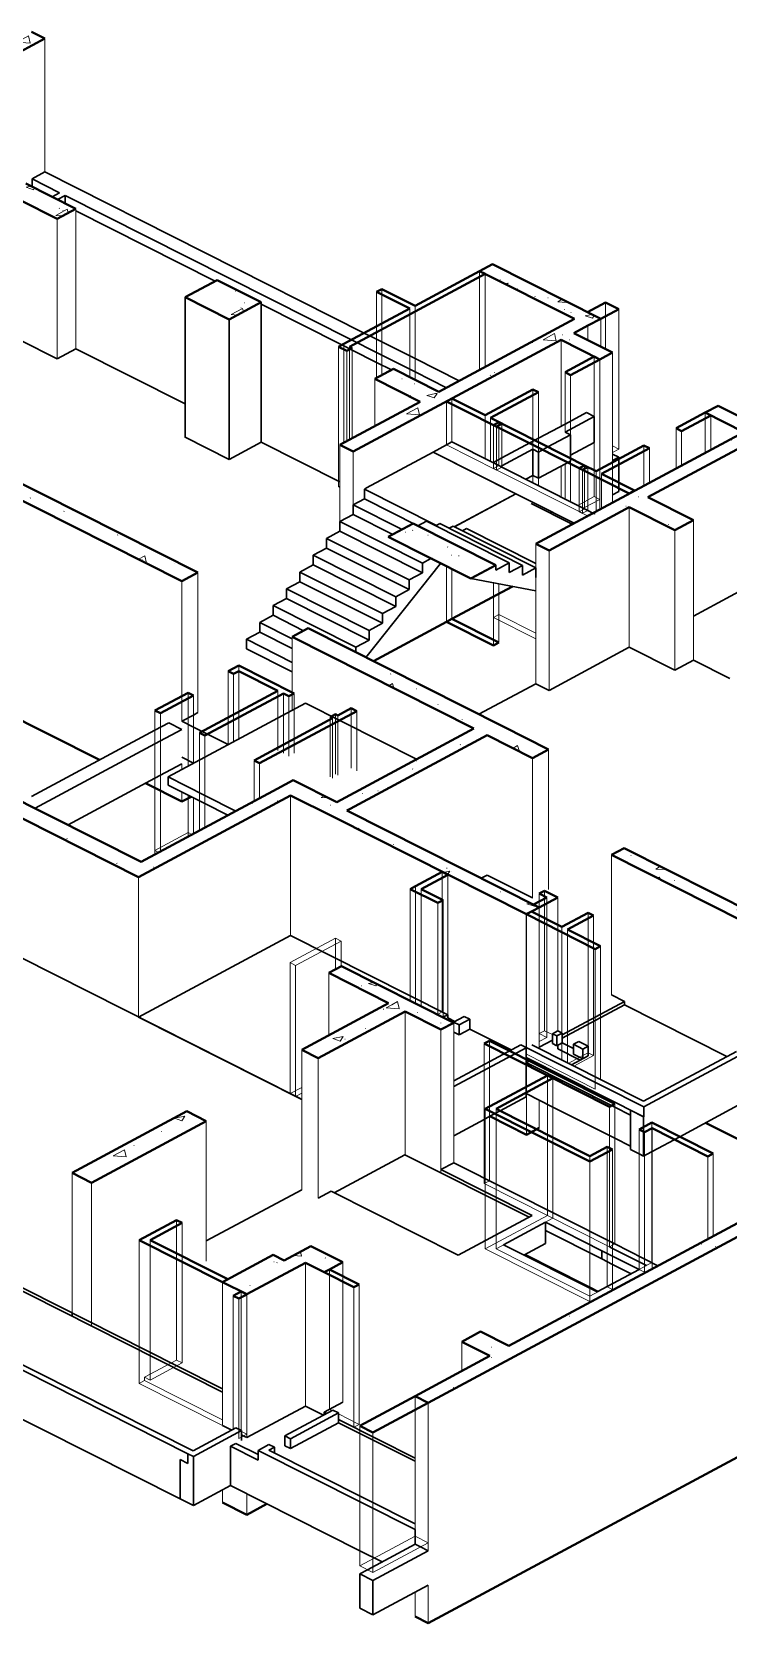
# Model space of a CAD drawing. Header units: millimetres. Extents: x 464749 to 583467, y -95146 to 240958.
# Drawn here: x 555591 to 564668, y -95146 to -74391 of the extents above; entities that cross this region are included whole.
import ezdxf

# ---------------------------------------------------------------- set-up
doc = ezdxf.new("R2010")
doc.units = ezdxf.units.MM
for name, color, linetype, lineweight in [('A-DETL', 90, 'Continuous', 13), ('A-FLOR', 192, 'Continuous', 35), ('A-FLOR-PATT', 8, 'Continuous', 30), ('A-WALL', 113, 'Continuous', 25), ('A-WALL-PATT', 111, 'Continuous', 25), ('I-WALL', 2, 'Continuous', 25), ('S-BEAM', 12, 'Continuous', 35), ('S-COLS', 52, 'Continuous', 35), ('S-FNDN', 32, 'Continuous', 25)]:
    doc.layers.add(name, color=color, linetype=linetype, lineweight=lineweight)
pattern_1 = [(31.814, (556623.4, -107004.3), (1366.381, -62.228), [108.075, -1188.825]), (357.392, (556623.4, -107004.3), (-264.315, 745.909), [113.983, -1253.814]), (109.512, (556737.2, -107009.5), (1102.065, 683.67), [65.946, -725.408]), (28.481, (556623.4, -106806), (2033.095, -164.13), [168.81, -1856.88]), (102.598, (556792.8, -106819.6), (1780.53, 965.99), [96.5, -1061.49]), (355.384, (556623.4, -106806), (1780.538, 965.965), [169.976, -1869.73]), (11.3, (556813.9, -106855.55), (1137.108, -399.254), [136.022, -1496.243]), (340.653, (556813.9, -106855.55), (463.517, 719.09), [100.43, -1104.733]), (57.195, (556908.6, -106888.8), (1600.622, 319.844), [71.294, -784.24]), (21.773, (556623.38, -107004.3), (23.1661, 330.112), [4.296, -1056.795, -2168.566]), (21.773, (556623.38, -107004.3), (23.1661, 330.112), [-1061.092, 4.296, -1086.089, -1078.18]), (21.773, (556623.38, -107004.3), (23.1661, 330.112), [-2151.477, 4.296, -1073.883]), (3.92, (556623.4, -107004.3), (501.1507, 391.1115), [4.998, -718.179, 4.998, -1678.943]), (3.92, (556623.4, -107004.3), (501.1507, 391.1115), [-728.174, -1200.928, 4.998, -473.018]), (341.653, (556198.57, -107004.3), (1016.9317, -22.37), [4.469, -418.707, 4.469, -3067.788]), (341.653, (556198.57, -107004.3), (1016.9317, -22.37), [-427.645, -1315.84, 4.469, -1747.479]), (334.499, (556008.07, -107004.3), (1110.97, 99.265), [4.108, -501.628, 4.108, -1945.7]), (334.499, (556008.07, -107004.3), (1110.97, 99.265), [-509.844, -801.958, 4.108, -1139.634])]

# ---------------------------------------------------------------- blocks, each defined once
blk = doc.blocks.new('Floors 1 - Floors 1-2132013-2nd floor')
at = {"layer": 'A-FLOR', "lineweight": 30}
for p, q in [((511078, -80339), (511948, -79871)), ((511948, -79871), (513025, -80415)), ((510905, -80558), (511050, -80480)), ((512222, -80845), (513024, -80415)), ((513025, -80415), (512223, -80846)), ((513024, -80415), (513251, -80529)), ((510730, -80778), (510904, -80684)), ((510904, -80684), (510904, -80558)), ((511542, -80880), (510904, -80558)), ((511422, -80945), (510904, -80684)), ((510556, -80997), (510730, -80903)), ((510730, -80903), (510730, -80778)), ((511807, -81321), (510730, -80778)), ((511807, -81447), (510730, -80903)), ((510382, -81216), (510556, -81123)), ((510556, -81123), (510556, -80997)), ((511633, -81540), (510556, -80997)), ((511633, -81666), (510556, -81123)), ((510208, -81436), (510382, -81342)), ((510382, -81342), (510382, -81216)), ((511459, -81760), (510382, -81216)), ((511459, -81886), (510382, -81342)), ((511071, -82549), (512042, -81324)), ((511918, -81261), (511807, -81321)), ((511807, -81321), (511807, -81447)), ((510034, -81655), (510208, -81562)), ((510208, -81562), (510208, -81436)), ((511285, -81979), (510208, -81436)), ((511285, -82105), (510208, -81562)), ((511807, -81447), (511633, -81540)), ((511633, -81540), (511633, -81666)), ((510034, -81781), (510034, -81655)), ((511111, -82198), (510034, -81655)), ((511633, -81666), (511459, -81760)), ((511459, -81760), (511459, -81886)), ((509860, -81874), (510034, -81781)), ((509860, -82000), (509860, -81874)), ((510937, -82418), (509860, -81874)), ((511111, -82324), (510034, -81781)), ((511459, -81886), (511285, -81979)), ((511285, -81979), (511285, -82105)), ((509686, -82094), (509860, -82000)), ((509686, -82220), (509686, -82094)), ((510109, -82307), (509686, -82094)), ((510257, -82201), (509860, -82000)), ((511285, -82105), (511111, -82198)), ((509512, -82313), (509686, -82220)), ((509512, -82439), (509512, -82313)), ((510109, -82614), (509512, -82313)), ((510109, -82433), (509686, -82220)), ((511111, -82324), (510937, -82418)), ((511111, -82198), (511111, -82324)), ((509512, -82439), (510109, -82740)), ((510937, -82418), (510937, -82481))]:
    blk.add_line(p, q, dxfattribs=at)
blk = doc.blocks.new('Floors 2 - Floors 1-2135131-2nd floor')
at = {"layer": 'A-FLOR-PATT', "lineweight": 9}
h = blk.add_hatch(dxfattribs=at)
h.set_pattern_fill('FP_103', color=256, style=0, pattern_type=2)
h.set_pattern_definition([(31.814, (507747.7, -107004.3), (1366.38, -62.228), [108.075, -1188.825]), (357.392, (507747.7, -107004.3), (-264.315, 745.909), [113.983, -1253.814]), (109.512, (507861.5, -107009.5), (1102.065, 683.67), [65.946, -725.408]), (28.481, (507747.7, -106806), (2033.095, -164.13), [168.81, -1856.88]), (102.598, (507917, -106819.6), (1780.53, 965.99), [96.5, -1061.49]), (355.384, (507747.7, -106806), (1780.538, 965.965), [169.976, -1869.73]), (11.3, (507938.17, -106855.55), (1137.108, -399.254), [136.022, -1496.243]), (340.653, (507938.2, -106855.55), (463.517, 719.09), [100.43, -1104.733]), (57.195, (508032.9, -106888.8), (1600.62, 319.844), [71.294, -784.24]), (21.773, (507747.67, -107004.3), (23.166, 330.112), [4.296, -1056.795, -2168.566]), (21.773, (507747.67, -107004.3), (23.166, 330.112), [-1061.092, 4.296, -1086.089, -1078.18]), (21.773, (507747.67, -107004.3), (23.166, 330.112), [-2151.477, 4.296, -1073.883]), (3.92, (507747.67, -107004.3), (501.1507, 391.1115), [4.998, -718.179, 4.998, -1678.943]), (3.92, (507747.67, -107004.3), (501.1507, 391.1115), [-728.174, -1200.928, 4.998, -473.018]), (341.653, (507322.85, -107004.3), (1016.9317, -22.37), [4.469, -418.707, 4.469, -3067.788]), (341.653, (507322.85, -107004.3), (1016.9317, -22.37), [-427.645, -1315.84, 4.469, -1747.479]), (334.499, (507132.35, -107004.3), (1110.97, 99.265), [4.108, -501.628, 4.108, -1945.7]), (334.499, (507132.35, -107004.3), (1110.97, 99.265), [-509.844, -801.958, 4.108, -1139.634])])
h.paths.add_polyline_path([(512436, -81522), (512762, -81347), (511685, -80804), (511359, -80979), (512404, -81506)], flags=0)
at = {"layer": 'A-FLOR', "lineweight": 30}
for p, q in [((513251, -80529), (513252, -80529)), ((513252, -80529), (513785, -80798)), ((511746, -80834), (511859, -80773)), ((512936, -81316), (511859, -80773)), ((511980, -80834), (512033, -80805)), ((513110, -81349), (512033, -80805)), ((512154, -80866), (512207, -80838)), ((513284, -81381), (512207, -80838)), ((512328, -80899), (512381, -80870)), ((513285, -81326), (512381, -80870)), ((512936, -81316), (512762, -81410)), ((512762, -81410), (512762, -81347)), ((512936, -81442), (512936, -81316)), ((513110, -81349), (512936, -81442)), ((513110, -81475), (513110, -81349)), ((512436, -81522), (513285, -81681)), ((513284, -81381), (513110, -81475)), ((513284, -81507), (513284, -81381))]:
    blk.add_line(p, q, dxfattribs=at)
at = {"layer": 'A-FLOR', "lineweight": 40}
for p, q in [((511685, -80804), (511359, -80979)), ((512762, -81347), (511685, -80804)), ((511359, -80979), (512436, -81522)), ((512436, -81522), (512762, -81347))]:
    blk.add_line(p, q, dxfattribs=at)

msp = doc.modelspace()

# ---------------------------------------------------------------- hatches: boundary and pattern name
at = {"layer": 'A-WALL-PATT', "lineweight": 9}
h = msp.add_hatch(dxfattribs=at)
h.set_pattern_fill('FP_103', color=256, style=0, pattern_type=2)
h.set_pattern_definition(pattern_1)
h.paths.add_polyline_path([(553580.8, -75648.2), (555760.5, -74477.5), (555588.1, -74390.5), (553408.4, -75561.3)], flags=0)
h = msp.add_hatch(dxfattribs=at)
h.set_pattern_fill('FP_103', color=256, style=0, pattern_type=2)
h.set_pattern_definition(pattern_1)
h.paths.add_polyline_path([(555921.8, -76829.2), (556165.3, -76698.4), (555511.9, -76368.8), (555268.3, -76499.6), (555845.3, -76790.7)], flags=0)
h = msp.add_hatch(dxfattribs=at)
h.set_pattern_fill('FP_103', color=256, style=0, pattern_type=2)
h.set_pattern_definition(pattern_1)
h.paths.add_polyline_path([(562839.5, -78222.7), (563005.9, -78132.7), (561595, -77420.9), (561427.9, -77510.6), (562838.9, -78222.4)], flags=0)
h = msp.add_hatch(dxfattribs=at)
h.set_pattern_fill('FP_103', color=256, style=0, pattern_type=2)
h.set_pattern_definition(pattern_1)
h.paths.add_polyline_path([(559780.2, -79865.3), (562491.2, -78409.1), (562405, -78365.7), (562572.1, -78276), (562658.2, -78319.4), (562838.9, -78222.4), (562666.5, -78135.5), (559607.9, -79778.3), (559733.2, -79841.6)], flags=0)
h = msp.add_hatch(dxfattribs=at)
h.set_pattern_fill('FP_103', color=256, style=0, pattern_type=2)
h.set_pattern_definition(pattern_1)
h.paths.add_polyline_path([(562993.9, -78662.7), (563160.9, -78573), (562572.1, -78276), (562405, -78365.7), (562839.5, -78584.8)], flags=0)
h = msp.add_hatch(dxfattribs=at)
h.set_pattern_fill('FP_103', color=256, style=0, pattern_type=2)
h.set_pattern_definition(pattern_1)
h.paths.add_polyline_path([(560654, -79216.6), (560897.4, -79085.7), (560305.2, -78786.9), (560061.6, -78917.7), (560653.8, -79216.5)], flags=0)
h = msp.add_hatch(dxfattribs=at)
h.set_pattern_fill('FP_103', color=256, style=0, pattern_type=2)
h.set_pattern_definition(pattern_1)
h.paths.add_polyline_path([(562333.2, -81153.2), (565391.8, -79510.3), (565219.5, -79423.4), (562160.9, -81066.3), (562306.3, -81139.6)], flags=0)
h = msp.add_hatch(dxfattribs=at)
h.set_pattern_fill('FP_103', color=256, style=0, pattern_type=2)
h.set_pattern_definition(pattern_1)
h.paths.add_polyline_path([(557547.8, -81556), (557756.6, -81443.9), (555214.5, -80161.5), (555005.8, -80273.6), (557325.6, -81443.9)], flags=0)
h = msp.add_hatch(dxfattribs=at)
h.set_pattern_fill('FP_103', color=256, style=0, pattern_type=2)
h.set_pattern_definition(pattern_1)
h.paths.add_polyline_path([(563971.4, -80890.2), (564215, -80759.3), (563622.4, -80460.6), (563379.2, -80591.4), (563712.1, -80759.3)], flags=0)
h = msp.add_hatch(dxfattribs=at)
h.set_pattern_fill('FP_103', color=256, style=0, pattern_type=2)
h.set_pattern_definition(pattern_1)
h.paths.add_polyline_path([(561526.4, -83563.2), (561735.2, -83451), (559193.1, -82168.6), (558984.3, -82280.7), (561354.1, -83476.2)], flags=0)
h = msp.add_hatch(dxfattribs=at)
h.set_pattern_fill('FP_103', color=256, style=0, pattern_type=2)
h.set_pattern_definition(pattern_1)
h.paths.add_polyline_path([(559738.8, -84523.3), (561526.4, -83563.2), (561353.6, -83476.5), (559566.5, -84436.4)], flags=0)
h = msp.add_hatch(dxfattribs=at)
h.set_pattern_fill('FP_103', color=256, style=0, pattern_type=2)
h.set_pattern_definition(pattern_1)
h.paths.add_polyline_path([(562118.8, -83862), (562325.7, -83748.9), (561735.2, -83451), (561526.4, -83563.2), (562038, -83821.3)], flags=0)
h = msp.add_hatch(dxfattribs=at)
h.set_pattern_fill('FP_103', color=256, style=0, pattern_type=2)
h.set_pattern_definition(pattern_1)
h.paths.add_polyline_path([(557189, -85302), (558962.8, -84349.3), (558790.5, -84262.3), (557016.6, -85215.1)], flags=0)
h = msp.add_hatch(dxfattribs=at)
h.set_pattern_fill('FP_103', color=256, style=0, pattern_type=2)
h.set_pattern_definition(pattern_1)
h.paths.add_polyline_path([(559530.1, -84635.4), (559738.8, -84523.3), (558999.2, -84150.2), (558790.5, -84262.3), (559352.2, -84545.7)], flags=0)
h = msp.add_hatch(dxfattribs=at)
h.set_pattern_fill('FP_103', color=256, style=0, pattern_type=2)
h.set_pattern_definition(pattern_1)
h.paths.add_polyline_path([(556980.2, -85414.2), (557189, -85302), (555214.2, -84305.8), (555005.4, -84417.9), (556624.2, -85234.6)], flags=0)
h = msp.add_hatch(dxfattribs=at)
h.set_pattern_fill('FP_103', color=256, style=0, pattern_type=2)
h.set_pattern_definition(pattern_1)
h.paths.add_polyline_path([(562038, -85900.6), (562205, -85810.9), (559697.1, -84545.7), (559530.1, -84635.4), (561795.2, -85778.2)], flags=0)
h = msp.add_hatch(dxfattribs=at)
h.set_pattern_fill('FP_103', color=256, style=0, pattern_type=2)
h.set_pattern_definition(pattern_1)
h.paths.add_polyline_path([(564851.3, -85986.2), (565018.3, -85896.5), (563313.1, -85036.2), (563146.1, -85126), (563314.1, -85210.7)], flags=0)
h = msp.add_hatch(dxfattribs=at)
h.set_pattern_fill('FP_103', color=256, style=0, pattern_type=2)
h.set_pattern_definition(pattern_1)
h.paths.add_polyline_path([(560923.5, -87403.5), (561090.5, -87313.8), (559627.7, -86575.8), (559460.7, -86665.6), (560922.2, -87402.9)], flags=0)
h = msp.add_hatch(dxfattribs=at)
h.set_pattern_fill('FP_103', color=256, style=0, pattern_type=2)
h.set_pattern_definition(pattern_1)
h.paths.add_polyline_path([(559324.8, -87775), (560455.7, -87167.5), (560240.3, -87058.9), (559109.4, -87666.3), (559196.8, -87710.4)], flags=0)
h = msp.add_hatch(dxfattribs=at)
h.set_pattern_fill('FP_103', color=256, style=0, pattern_type=2)
h.set_pattern_definition(pattern_1)
h.paths.add_polyline_path([(556368, -89400.5), (557864.3, -88596.8), (557613, -88470), (556116.7, -89273.7), (556301.3, -89366.8)], flags=0)
h = msp.add_hatch(dxfattribs=at)
h.set_pattern_fill('FP_103', color=256, style=0, pattern_type=2)
h.set_pattern_definition(pattern_1)
h.paths.add_polyline_path([(560758.4, -92270.8), (565511.7, -89718.2), (565339.3, -89631.2), (560586.5, -92184.1), (560758.4, -92270.8)], flags=0)
h = msp.add_hatch(dxfattribs=at)
h.set_pattern_fill('FP_103', color=256, style=0, pattern_type=2)
h.set_pattern_definition(pattern_1)
h.paths.add_polyline_path([(559054.3, -90501.9), (559402.2, -90315), (559229.9, -90228.1), (558882, -90415), (559054.2, -90501.9)], flags=0)
h = msp.add_hatch(dxfattribs=at)
h.set_pattern_fill('FP_103', color=256, style=0, pattern_type=2)
h.set_pattern_definition(pattern_1)
h.paths.add_polyline_path([(558393.8, -90856.7), (559054.2, -90501.9), (558738.3, -90342.5), (558078.1, -90697.5), (558295.8, -90807.3)], flags=0)
h = msp.add_hatch(dxfattribs=at)
h.set_pattern_fill('FP_103', color=256, style=0, pattern_type=2)
h.set_pattern_definition(pattern_1)
h.paths.add_polyline_path([(559402.5, -90568.9), (559646.1, -90438.1), (559402.2, -90315), (559158.7, -90445.9), (559402.2, -90568.7)], flags=0)
h = msp.add_hatch(dxfattribs=at)
h.set_pattern_fill('FP_103', color=256, style=0, pattern_type=2)
h.set_pattern_definition(pattern_1)
h.paths.add_polyline_path([(561563.7, -91659.2), (561807, -91528.2), (561440.8, -91343.5), (561197.2, -91474.3), (561563.4, -91659)], flags=0)
at = {"layer": 'S-COLS', "lineweight": 9}
h = msp.add_hatch(dxfattribs=at)
h.set_pattern_fill('FP_103', color=256, style=0, pattern_type=2)
h.set_pattern_definition(pattern_1)
h.paths.add_polyline_path([(558164.2, -78141.7), (558581.4, -77917.3), (558006.9, -77627.8), (557589.7, -77851.9), (558007.3, -78062.6)], flags=0)

# ---------------------------------------------------------------- linework, layer by layer
at = {"layer": 'A-DETL', "lineweight": 30}
for p, q in [((563162.2, -90257.4), (563120, -90236.1)), ((563507.1, -90431.3), (563162.2, -90257.4)), ((563604.8, -90480.6), (563507.1, -90431.3))]:
    msp.add_line(p, q, dxfattribs=at)
at = {"layer": 'A-FLOR', "lineweight": 30}
for p, q in [((555952.2, -76489.1), (555854.4, -76541.6)), ((555926.2, -76577.8), (556024, -76525.3)), ((555919.6, -78656.3), (555438.5, -78413.6)), ((556165.3, -78524.4), (555919.6, -78656.3)), ((557589.7, -79242.9), (556165.3, -78524.4)), ((557587.6, -79679), (557589.7, -79677.9)), ((558162.1, -79968.8), (557587.6, -79679)), ((558581.7, -79743.4), (558164.2, -79967.7)), ((559607.9, -80261.1), (558581.7, -79743.4)), ((558164.2, -79967.7), (558162.1, -79968.8)), ((559953.5, -80338.7), (559925.7, -80353.7)), ((559925.7, -80353.7), (560866.4, -80828.3)), ((559925.7, -80353.7), (559925.7, -80479.6)), ((559925.7, -80479.6), (560624.6, -80832.2)), ((562632.9, -80812.7), (562099.7, -80543.7)), ((564858.8, -81665.3), (564215, -82011.1)), ((563378.8, -82417.5), (562333.2, -82979.2)), ((563971.1, -82716.3), (563378.8, -82417.5)), ((564215, -82585.3), (563971.4, -82716.1)), ((564688.6, -82824.2), (564215, -82585.3)), ((562160.5, -82892.4), (561418.2, -83291.1)), ((562332.9, -82979.3), (562160.5, -82892.4)), ((559156.7, -83147.7), (558859, -83307.6)), ((560605.2, -83878.4), (559156.7, -83147.7)), ((558858.2, -83308), (557367.8, -84108.5)), ((557367.8, -84108.5), (557846.6, -84350.1)), ((557367.8, -84108.5), (557367.8, -84215.3)), ((557846.6, -84456.8), (557367.8, -84215.3)), ((557846.6, -84350.1), (558249, -84553.1)), ((558146.6, -84608.2), (557846.6, -84456.8)), ((561526.1, -85389.3), (561450.1, -85430.1)), ((562116.6, -85687.2), (561526.1, -85389.3)), ((558962.5, -86175.4), (556980.2, -87240.1)), ((561012.6, -87209.6), (558962.5, -86175.4)), ((559029.8, -88274.1), (555436.6, -86461.4)), ((563316.2, -87037.8), (563146.1, -86951.9)), ((562506, -87473), (563316.2, -87037.8)), ((563316.2, -87080.4), (562506, -87515.6)), ((563316.2, -87037.8), (563316.2, -87080.4)), ((564653, -87754.8), (563316.2, -87080.4)), ((556979.4, -87240.5), (559109.4, -88315.1)), ((560950.3, -87243.1), (561012.6, -87209.6)), ((561012.6, -87252.3), (561012.6, -87209.6)), ((561105.6, -87298.9), (561012.7, -87252)), ((561228.5, -87232.9), (561089.5, -87307.5)), ((561089.5, -87307.5), (561161.3, -87343.8)), ((561089.5, -87313.6), (561089.5, -87307.5)), ((561161.3, -87343.8), (561300.4, -87269.1)), ((561161.3, -87471.8), (561161.3, -87343.8)), ((561300.4, -87269.1), (561228.5, -87232.9)), ((561300.4, -87397.2), (561300.4, -87269.1)), ((561161.3, -87471.8), (561090.5, -87436.1)), ((561300.4, -87397.2), (561161.3, -87471.8)), ((561841, -87669.9), (561300.4, -87397.2)), ((562205, -87634.6), (562376.5, -87542.5)), ((562446.1, -87419.7), (562376.5, -87457.1)), ((562376.5, -87457.1), (562436.4, -87487.3)), ((562376.5, -87585.2), (562376.5, -87457.1)), ((562436.4, -87615.4), (562376.5, -87585.2)), ((562436.4, -87487.3), (562506, -87449.9)), ((562436.4, -87615.4), (562436.4, -87487.3)), ((562506, -87578), (562436.4, -87615.4)), ((562506, -87449.9), (562446.1, -87419.7)), ((562506, -87578), (562506, -87449.9)), ((562506, -87578), (562651.8, -87651.6)), ((562721.4, -87558.6), (562651.8, -87596)), ((562842.5, -87619.7), (562721.4, -87558.6)), ((561964, -87603.9), (561090.5, -88073.1)), ((561090.5, -88147.9), (562035.8, -87640.1)), ((561964, -87603.9), (563567.3, -88412.7)), ((562035.8, -87768.2), (562035.8, -87640.1)), ((563567.3, -88540.8), (562035.8, -87768.2)), ((563565.1, -88339.1), (562107.6, -87603.8)), ((562446.1, -87654.5), (562446.1, -87610.2)), ((562740.1, -87802.8), (562446.1, -87654.5)), ((562842.5, -87747.8), (562624.8, -87864.8)), ((562651.8, -87596), (562772.9, -87657.1)), ((562651.8, -87596), (562651.8, -87724.1)), ((562772.9, -87785.2), (562651.8, -87724.1)), ((562772.9, -87657.1), (562842.5, -87619.7)), ((562772.9, -87657.1), (562772.9, -87785.2)), ((562842.5, -87747.8), (562842.5, -87619.7)), ((564775.9, -87688.8), (563565.1, -88339.1)), ((563567.3, -88412.7), (564847.7, -87725)), ((559109.4, -88314.3), (559030.3, -88274.4)), ((563567.3, -88540.8), (563567.3, -88412.7)), ((560455.4, -89036.3), (559532.5, -89532)), ((562072.9, -89852.4), (560455.4, -89036.3)), ((561090.5, -89139.7), (560923.5, -89229.4)), ((560923.5, -89229.4), (562114.2, -89830.1)), ((563189.6, -90198.7), (561090.5, -89139.7)), ((559109.4, -89492.2), (557864.3, -90161)), ((559491.6, -89511.4), (559324.8, -89600.9)), ((561150, -90348), (559491.6, -89511.4)), ((562114.2, -89830.1), (561150, -90348)), ((558077.5, -92131.5), (553991.5, -90070.2)), ((561740.1, -90210.6), (562286.3, -89917.3)), ((562286.3, -89917.3), (563022.7, -90288.7)), ((562286.3, -90024), (562286.3, -89917.3)), ((563022.7, -90395.5), (562286.3, -90024)), ((562960.9, -90826.4), (561740.1, -90210.6)), ((563753.4, -90483.1), (563189.7, -90198.7)), ((552634, -90417), (557625.5, -92935.1)), ((557695.1, -92897.8), (552703.5, -90379.6)), ((563022.7, -90288.7), (563023, -90288.6)), ((563022.7, -90288.7), (563022.7, -90395.5)), ((563023, -90395.3), (563022.7, -90395.5)), ((563023, -90288.6), (563507.1, -90532.8)), ((563023, -90288.6), (563023, -90395.3)), ((555071.8, -90572.5), (557480.4, -91787.6)), ((563507.4, -90533), (562960.9, -90826.4)), ((556116.7, -91142.3), (556116.7, -91099.7)), ((556116.7, -91099.7), (556116.7, -91142.3)), ((557480.4, -91787.6), (558077.5, -92088.9)), ((559158.7, -92314.5), (558393.8, -92725.3)), ((559394.1, -92433.3), (559158.7, -92314.5)), ((559646.1, -92264), (559402.5, -92394.8)), ((558198.7, -92627.3), (558077.5, -92566.1)), ((559516.7, -92367.4), (558890.4, -92703.8)), ((558962.2, -92740.1), (559588.6, -92403.6)), ((559588.6, -92531.7), (558962.2, -92868.1)), ((559402.5, -92394.8), (559435.1, -92411.3)), ((559402.5, -92394.8), (559402.5, -92428.8)), ((559588.6, -92403.6), (559516.7, -92367.4)), ((559588.6, -92403.6), (559588.6, -92531.7)), ((559588.9, -92488.9), (560586.1, -92991.9)), ((560586.1, -93034.6), (559588.9, -92531.5)), ((558252.1, -92598.6), (557695.1, -92897.8)), ((557696.9, -92971.5), (558323.9, -92634.8)), ((558323.9, -92634.8), (558252.1, -92598.6)), ((558323.9, -92762.9), (558323.9, -92634.8)), ((558890.4, -92703.8), (558962.2, -92740.1)), ((558890.4, -92831.9), (558890.4, -92703.8)), ((558962.2, -92868.1), (558962.2, -92740.1)), ((557625.5, -92935.1), (557625.1, -92935.3)), ((557625.1, -92935.3), (557696.9, -92971.5)), ((557625.1, -93063.4), (557625.1, -92935.3)), ((557696.9, -93099.6), (557696.9, -92971.5)), ((558251, -92802), (558540, -92947.8)), ((558681.6, -92816), (558540, -92892)), ((558540, -92892), (560586.1, -93924.4)), ((558540, -92892), (558540, -93020.1)), ((558681.3, -92891), (558753.4, -92852.2)), ((560586.1, -93851.9), (558681.3, -92891)), ((558753.4, -92852.2), (558681.6, -92816)), ((558753.4, -92927.4), (558753.4, -92852.2)), ((558962.2, -92868.1), (558890.4, -92831.9)), ((557625.1, -93063), (557524.9, -93012.5)), ((560586.1, -94052.5), (560586.1, -93924.4))]:
    msp.add_line(p, q, dxfattribs=at)
at = {"layer": 'A-WALL', "lineweight": 40}
for p, q in [((560998.4, -82085.9), (561068, -82048.5)), ((559472.1, -90531.5), (559402.5, -90568.9))]:
    msp.add_line(p, q, dxfattribs=at)
at = {"layer": 'I-WALL', "lineweight": 40}
for p, q in [((559730.7, -78497.4), (561500.2, -77547.1)), ((561428.3, -77510.8), (560586.2, -77963.2)), ((561500.2, -77547.1), (561428.3, -77510.8)), ((560155, -77745.6), (560085.4, -77783)), ((560085.4, -77783), (560516.6, -78000.5)), ((560586.2, -77963.2), (560155, -77745.6)), ((560516.6, -78000.5), (559658.9, -78461.2)), ((563070.8, -77918.9), (562834.2, -78046)), ((563006.5, -78133), (563243.2, -78005.9)), ((563243.2, -78005.9), (563070.8, -77918.9)), ((562834.2, -78046), (563006.5, -78133)), ((559658.5, -78461), (559588.9, -78498.4)), ((559588.9, -78498.4), (559696.7, -78552.7)), ((559658.9, -78461.2), (559658.5, -78461)), ((559696.7, -78552.7), (559766.3, -78515.4)), ((559766.3, -78515.4), (559730.7, -78497.4)), ((562922.1, -78626.5), (562542.4, -78830.4)), ((562993.9, -78662.7), (562922.1, -78626.5)), ((562542.4, -78830.4), (562614.2, -78866.7)), ((562614.2, -78866.7), (562993.9, -78662.7)), ((562123.2, -79055.6), (561498.8, -79391)), ((562195, -79091.8), (562123.2, -79055.6)), ((560998.4, -79211), (562768.1, -80103.8)), ((561498.8, -79391), (561068, -79173.6)), ((561570.7, -79427.2), (562195, -79091.8)), ((562837.7, -80066.4), (561570.7, -79427.2)), ((561678.8, -79481.8), (561609.2, -79519.2)), ((564369.1, -79356.5), (563989.2, -79560.6)), ((564061, -79596.9), (564441, -79392.8)), ((564441, -79392.8), (564369.1, -79356.5)), ((561649.7, -79539.6), (561719.3, -79502.2)), ((563989.2, -79560.6), (564061, -79596.9)), ((563570.3, -79785.6), (562945.9, -80121)), ((563017.7, -80157.2), (563642.1, -79821.8)), ((563642.1, -79821.8), (563570.3, -79785.6)), ((562797.2, -80046), (562727.7, -80083.4)), ((562727.7, -80083.4), (562768.1, -80103.8)), ((562768.1, -80103.8), (562837.7, -80066.4)), ((562768.1, -80103.8), (563379, -80412)), ((562945.9, -80121), (562797.2, -80046)), ((563448.6, -80374.6), (563017.7, -80157.2)), ((563379, -80412), (563448.6, -80374.6)), ((561609.2, -82394.1), (560998.4, -82085.9)), ((561068, -82048.5), (561678.8, -82356.7)), ((561678.8, -82356.7), (561609.2, -82394.1)), ((558287.9, -82654.5), (558148.8, -82729.2)), ((558148.8, -82729.2), (558220.7, -82765.4)), ((558220.7, -82765.4), (558290.2, -82728.1)), ((559011.7, -83019.6), (558287.9, -82654.5)), ((558290.2, -82728.1), (558798, -82984.3)), ((557626.9, -83009.6), (557195.2, -83241.4)), ((557698.7, -83045.8), (557626.9, -83009.6)), ((558798, -82984.3), (557774.8, -83533.9)), ((557846.6, -83570.1), (558869.8, -83020.5)), ((558869.8, -83020.5), (558942.1, -83057)), ((558942.1, -83057), (559011.7, -83019.6)), ((557267, -83277.6), (557698.7, -83045.8)), ((559754.5, -83213.3), (559580.6, -83306.7)), ((559826.3, -83249.5), (559754.5, -83213.3)), ((557195.2, -83241.4), (557267, -83277.6)), ((559511, -83344), (558487.8, -83893.6)), ((558559.6, -83929.8), (559826.3, -83249.5)), ((559550.2, -83291.3), (559480.6, -83328.7)), ((559480.6, -83328.7), (559511, -83344)), ((559580.6, -83306.7), (559550.2, -83291.3)), ((557774.8, -83533.9), (557846.6, -83570.1)), ((558487.8, -83893.6), (558559.6, -83929.8)), ((560940.8, -85347.4), (560593.3, -85534.1)), ((560665.1, -85570.3), (561012.6, -85383.7)), ((561012.6, -85383.7), (560940.8, -85347.4)), ((560592.9, -85533.9), (560523.3, -85571.3)), ((560523.3, -85571.3), (560883, -85752.7)), ((560593.3, -85534.1), (560592.9, -85533.9)), ((560952.6, -85715.3), (560665.1, -85570.3)), ((560883, -85752.7), (560952.6, -85715.3)), ((562304.7, -85680.3), (562130.7, -85773.8)), ((562202.5, -85810), (562446.1, -85679.2)), ((562273.8, -85592.2), (562204.2, -85629.6)), ((562204.2, -85629.6), (562304.7, -85680.3)), ((562446.1, -85679.2), (562273.8, -85592.2)), ((562105.4, -85862.2), (562035.8, -85899.5)), ((562035.8, -85899.5), (562038, -85900.6)), ((562038, -85900.6), (562935.6, -86353.5)), ((562501.8, -86062.2), (562105.4, -85862.2)), ((562130.7, -85773.8), (562202.5, -85810)), ((562842.5, -85879.2), (562501.8, -86062.2)), ((562573.6, -86098.4), (562914.3, -85915.4)), ((562914.3, -85915.4), (562842.5, -85879.2)), ((563005.2, -86316.1), (562573.6, -86098.4)), ((562935.6, -86353.5), (563005.2, -86316.1)), ((561557.3, -87549.3), (561487.7, -87586.6)), ((561487.7, -87586.6), (563120, -88410.2)), ((563189.6, -88372.8), (561557.3, -87549.3)), ((562312.2, -88002.6), (561501.3, -88438.1)), ((561642.7, -88437), (562384, -88038.8)), ((562384, -88038.8), (562312.2, -88002.6)), ((563120, -88410.2), (563189.6, -88372.8)), ((561501.3, -88438.1), (562865.7, -89126.5)), ((562863.5, -89052.8), (561642.7, -88437)), ((563674.3, -88617.3), (563507.1, -88707.2)), ((564472.7, -89020.1), (563674.3, -88617.3)), ((563507.1, -88707.2), (563578.9, -88743.4)), ((563578.9, -88743.4), (563676.6, -88690.9)), ((563676.6, -88690.9), (564403.1, -89057.5)), ((563090.4, -88931), (562863.5, -89052.8)), ((562865.7, -89126.5), (563162.2, -88967.2)), ((563162.2, -88967.2), (563090.4, -88931)), ((564403.1, -89057.5), (564472.7, -89020.1)), ((557478.1, -89888.1), (556991.4, -90149.6)), ((557132.8, -90148.4), (557549.9, -89924.4)), ((557549.9, -89924.4), (557478.1, -89888.1)), ((556991.4, -90149.6), (558077.5, -90697.5)), ((558147.1, -90660.1), (557132.8, -90148.4)), ((558077.5, -90697.5), (558147.1, -90660.1)), ((559402.5, -90568.9), (559790.4, -90764.6)), ((559860, -90727.2), (559472.1, -90531.5)), ((558321.6, -90820.6), (558217.3, -90876.7)), ((558217.3, -90876.7), (558289.1, -90912.9)), ((558289.1, -90912.9), (558393.5, -90856.9)), ((558393.5, -90856.9), (558321.6, -90820.6)), ((559790.4, -90764.6), (559860, -90727.2)), ((560586.1, -92183.9), (559865.6, -92570.8)), ((560037.9, -92657.7), (560758.4, -92270.8)), ((560758.4, -92270.8), (560586.1, -92183.9)), ((559865.6, -92570.8), (560037.9, -92657.7))]:
    msp.add_line(p, q, dxfattribs=at)
at = {"layer": 'I-WALL', "lineweight": 18}
for p, q in [((561428.3, -77510.8), (561428.3, -77579.7)), ((561428.3, -77580.2), (561428.3, -78800.5)), ((561500.2, -78761.9), (561500.2, -77547.1)), ((560085.4, -77783), (560085.4, -78905)), ((560155, -78867.6), (560155, -77745.6)), ((560516.6, -78893.6), (560516.6, -78000.5)), ((560586.2, -77963.2), (560586.2, -78928.7)), ((563070.8, -77918.9), (563070.8, -78527.6)), ((563243.2, -79831.8), (563243.2, -78005.9)), ((563006.5, -78133), (563006.5, -78495.1)), ((559588.9, -78498.4), (559588.9, -80324.3)), ((559658.5, -79751.1), (559658.5, -78461.4)), ((559658.9, -79750.9), (559658.9, -78461.2)), ((559696.7, -79730.6), (559696.7, -78552.7)), ((559730.7, -78497.4), (559730.7, -79712.4)), ((559766.3, -78515.4), (559766.3, -79693.3)), ((562922.1, -78626.5), (562922.1, -80452.5)), ((562542.4, -79610.4), (562542.4, -78830.4)), ((562614.2, -78866.7), (562614.2, -80520.2)), ((562993.9, -80488.7), (562993.9, -78662.7)), ((562123.2, -79055.6), (562123.2, -80272.5)), ((560998.4, -79211), (560998.4, -79777.5)), ((561068, -79740.2), (561068, -79173.6)), ((562195, -80308.7), (562195, -79091.8)), ((561498.8, -79957.5), (561498.8, -79391)), ((561570.7, -79427.2), (561570.7, -79499.7)), ((561678.8, -80048.3), (561678.8, -79481.8)), ((564369.1, -79356.5), (564369.1, -79880.1)), ((564441, -79841.6), (564441, -79392.8)), ((561570.7, -79501.2), (561570.7, -79993.8)), ((561609.2, -79519.2), (561609.2, -80085.7)), ((561649.7, -80106.1), (561649.7, -79539.6)), ((561719.3, -79502.2), (561719.3, -80068.7)), ((563989.2, -80084.2), (563989.2, -79560.6)), ((564061, -79596.9), (564061, -80045.7)), ((560998.4, -79777.5), (561068, -79740.2)), ((560998.4, -79777.5), (561649.7, -80106.1)), ((561719.3, -80068.7), (561068, -79740.2)), ((563160.9, -79790.3), (563243.2, -79831.8)), ((563160.9, -79876), (563243.2, -79831.8)), ((563570.3, -79785.6), (563570.3, -80309.2)), ((563642.1, -80270.7), (563642.1, -79821.8)), ((561609.2, -80085.7), (561678.8, -80048.3)), ((561609.2, -80085.7), (562768.1, -80670.4)), ((561719.3, -80068.7), (561649.7, -80106.1)), ((562837.7, -80633), (561678.8, -80048.3)), ((562613.9, -79988.4), (562195, -80213.4)), ((562542.1, -80026.9), (562542.1, -80483.8)), ((562542.4, -80484), (562542.4, -80026.8)), ((562613.9, -80520.1), (562613.9, -79988.4)), ((562727.7, -80083.4), (562727.7, -80649.9)), ((562768.1, -80670.4), (562768.1, -80103.8)), ((562797.2, -80612.5), (562797.2, -80046)), ((562837.7, -80066.4), (562837.7, -80633)), ((559588.9, -80324.3), (559607.9, -80314.2)), ((562123.2, -80272.5), (562123.2, -80177.1)), ((562195, -80213.4), (562123.2, -80177.1)), ((562195, -80213.4), (562195, -80308.7)), ((562945.9, -80644.6), (562945.9, -80121)), ((563017.7, -80157.2), (563017.7, -80606)), ((559588.9, -80324.3), (559607.9, -80333.9)), ((562922.1, -80452.5), (562707.9, -80567.5)), ((562779.7, -80603.7), (562993.9, -80488.7)), ((562922.1, -80452.5), (562993.9, -80488.7)), ((562727.7, -80649.9), (562797.2, -80612.5)), ((562727.7, -80649.9), (562835.1, -80704.1)), ((562837.7, -80633), (562768.1, -80670.3)), ((562837.7, -80633), (562797.2, -80612.5)), ((562904.7, -80666.7), (562837.7, -80633)), ((560998.4, -81364.2), (560998.4, -82085.9)), ((561068, -82048.5), (561068, -81399.3)), ((561609.2, -82394.1), (561609.2, -81577.9)), ((561678.8, -81590.9), (561678.8, -82356.7)), ((561609.2, -82029.4), (561678.8, -81992)), ((561609.2, -82029.4), (562160.9, -82307.7)), ((562160.9, -82235.2), (561678.8, -81992)), ((558148.8, -83689), (558148.8, -82729.2)), ((558220.7, -82765.4), (558220.7, -83650.4)), ((558287.9, -82654.5), (558287.9, -82728.1)), ((558287.9, -82729.3), (558287.9, -83614.3)), ((558290.2, -82728.1), (558290.2, -83613.1)), ((557626.9, -83009.6), (557626.9, -83969.4)), ((558798, -82984.3), (558798, -83764.3)), ((558869.8, -83800.5), (558869.8, -83020.5)), ((559011.7, -83019.6), (559011.7, -83799.6)), ((557698.7, -83930.8), (557698.7, -83045.8)), ((558942.1, -83837), (558942.1, -83057)), ((559754.5, -83213.3), (559754.5, -83993.3)), ((557195.2, -85067.4), (557195.2, -83241.4)), ((557267, -83277.6), (557267, -85080.6)), ((559480.6, -83328.7), (559480.6, -84108.7)), ((559511, -84124), (559511, -83344)), ((559550.2, -84071.3), (559550.2, -83291.3)), ((559580.6, -83306.7), (559580.6, -84086.7)), ((559826.3, -84029.5), (559826.3, -83249.5)), ((557774.8, -84807.9), (557774.8, -83533.9)), ((557846.6, -83570.1), (557846.6, -84769.3)), ((558487.8, -84424.9), (558487.8, -83893.6)), ((558559.6, -83929.8), (558559.6, -84386.3)), ((557626.9, -84346), (557626.9, -84887.3)), ((557698.7, -84848.7), (557698.7, -84382.2)), ((557195.2, -85067.4), (557626.9, -84835.5)), ((557626.9, -84835.5), (557676.6, -84860.6)), ((557195.2, -85067.4), (557244.9, -85092.4)), ((557195.2, -85119.1), (557195.2, -85067.4)), ((560940.8, -85347.4), (560940.8, -87173.4)), ((561012.6, -87209.6), (561012.6, -85383.7)), ((560523.3, -85571.3), (560523.3, -87027.7)), ((560592.9, -87062.8), (560592.9, -85534.3)), ((560593.3, -87063), (560593.3, -85534.1)), ((560665.1, -85570.3), (560665.1, -87099.2)), ((560952.6, -85715.3), (560952.6, -87244.2)), ((562204.2, -85629.6), (562204.2, -85807.9)), ((562273.8, -87418.2), (562273.8, -85592.2)), ((562304.7, -87506.3), (562304.7, -85680.3)), ((562446.1, -87419.7), (562446.1, -85679.2)), ((560883, -87209.1), (560883, -85752.7)), ((562035.8, -85899.6), (562035.8, -87725.5)), ((562842.5, -85879.2), (562842.5, -87705.1)), ((562914.3, -87741.3), (562914.3, -85915.4)), ((562501.8, -87802.7), (562501.8, -86062.2)), ((562573.6, -86098.4), (562573.6, -87839)), ((558958, -86530.7), (559549.6, -86213)), ((559621.4, -86249.2), (559029.8, -86566.9)), ((559549.6, -86213), (559549.6, -86617.8)), ((559549.6, -86213), (559621.4, -86249.2)), ((559621.4, -86579.2), (559621.4, -86249.2)), ((563005.2, -86316.1), (563005.2, -88056.7)), ((558958, -88238.4), (558958, -86530.7)), ((558958, -86530.7), (559029.8, -86566.9)), ((562935.6, -88094), (562935.6, -86353.5)), ((559029.8, -86566.9), (559029.8, -88274.6)), ((560940.8, -87173.4), (560878.5, -87206.8)), ((560940.8, -87173.4), (561012.6, -87209.6)), ((560950.3, -87243.1), (561012.6, -87209.6)), ((561487.7, -87586.6), (561487.7, -89412.6)), ((561557.3, -89375.2), (561557.3, -87549.3)), ((562205, -87455.1), (562273.8, -87418.2)), ((562205, -87456), (562304.7, -87506.3)), ((562304.7, -87506.3), (562205, -87559.8)), ((562205, -87634.6), (562376.5, -87542.5)), ((562376.5, -87470), (562273.8, -87418.2)), ((562035.8, -87725.5), (562038, -87726.6)), ((562038, -87726.6), (562935.6, -88179.4)), ((562772.9, -87742.5), (562583.8, -87844.1)), ((562655.6, -87880.3), (562914.3, -87741.3)), ((562842.5, -87705.1), (562772.9, -87742.5)), ((562842.5, -87705.1), (562914.3, -87741.3)), ((559109.4, -88157.1), (558958, -88238.4)), ((562312.2, -88002.6), (562312.2, -89828.6)), ((562384, -89864.8), (562384, -88038.8)), ((562935.6, -88179.4), (562935.6, -88094.1)), ((559029.8, -88274.6), (558958, -88238.4)), ((559029.8, -88274.6), (559109.4, -88231.9)), ((563120, -90236.1), (563120, -88410.2)), ((563189.6, -88372.8), (563189.6, -90198.7)), ((561501.3, -88438.1), (561501.3, -90264.1)), ((561642.7, -88437), (561642.7, -90262.9)), ((563674.3, -90443.3), (563674.3, -88617.3)), ((563507.1, -90533.1), (563507.1, -88707.2)), ((563578.9, -88743.4), (563578.9, -90569.3)), ((563676.6, -90516.9), (563676.6, -88690.9)), ((563090.4, -88931), (563090.4, -90756.9)), ((563162.2, -90793.2), (563162.2, -88967.2)), ((564472.7, -89020.1), (564472.7, -90096.7)), ((562863.5, -89052.8), (562863.5, -90878.8)), ((562865.7, -89126.5), (562865.7, -90952.4)), ((564403.1, -90134.1), (564403.1, -89057.5)), ((561487.7, -89412.6), (561557.3, -89375.2)), ((561487.7, -89412.6), (563120, -90236.1)), ((563189.6, -90198.7), (561557.3, -89375.2)), ((562312.2, -89828.6), (561501.3, -90264.1)), ((561642.7, -90262.9), (562384, -89864.8)), ((562312.2, -89828.6), (562384, -89864.8)), ((557478.1, -89888.1), (557478.1, -91714.1)), ((557549.9, -91750.3), (557549.9, -89924.4)), ((556991.4, -90149.6), (556991.4, -92018.2)), ((557132.8, -90148.4), (557132.8, -91974.4)), ((561501.3, -90264.1), (562865.7, -90952.4)), ((562863.5, -90878.8), (561642.7, -90262.9)), ((563189.6, -90198.7), (563120, -90236.1)), ((563673.7, -90443.6), (563507.4, -90533)), ((563753.3, -90483.1), (563674.3, -90443.3)), ((558077.5, -92566.1), (558077.5, -90697.5)), ((559472.1, -92357.5), (559472.1, -90531.5)), ((563578.9, -90569.3), (563507.1, -90533.1)), ((563578.9, -90569.3), (563676.6, -90516.9)), ((563676.6, -90516.9), (563683.7, -90520.5)), ((558217.3, -92617.3), (558217.3, -90876.7)), ((558321.6, -90820.6), (558321.6, -92633.7)), ((558393.5, -92682.8), (558393.5, -90856.9)), ((559790.4, -92590.5), (559790.4, -90764.6)), ((559860, -90727.2), (559860, -92553.2)), ((563090.4, -90756.9), (562863.5, -90878.8)), ((562865.7, -90952.4), (563162.2, -90793.2)), ((563090.4, -90756.9), (563162.2, -90793.2)), ((558289.1, -90912.9), (558289.1, -92653.5)), ((557478.1, -91714.1), (557061, -91938.1)), ((557478.1, -91714.1), (557549.9, -91750.3)), ((557061, -91980.8), (557061, -91938.1)), ((557132.8, -91974.4), (557061, -91938.1)), ((557132.8, -91974.4), (557549.9, -91750.3)), ((556991.4, -92018.2), (557061, -91980.8)), ((556991.4, -92018.2), (558077.5, -92566.1)), ((558077.5, -92493.6), (557061, -91980.8)), ((559402.5, -92394.8), (559472.1, -92357.5)), ((559504.7, -92373.9), (559472.1, -92357.5)), ((560586.1, -92183.9), (560586.1, -93924.4)), ((560758.4, -94096.8), (560758.4, -92270.8)), ((559402.5, -92394.8), (559435.1, -92411.3)), ((559860, -92553.2), (559588.6, -92416.2)), ((559588.9, -92488.8), (559790.4, -92590.5)), ((559860, -92553.2), (559790.4, -92590.5)), ((558289.1, -92653.5), (558289.1, -92738.9)), ((558289.1, -92738.9), (558393.5, -92682.8)), ((558323.9, -92647.7), (558393.5, -92682.8)), ((559865.6, -94396.7), (559865.6, -92570.8)), ((560037.9, -92657.7), (560037.9, -94483.7)), ((560586.1, -94009.8), (559865.6, -94396.7)), ((560586.1, -93924.4), (560586.1, -94009.8)), ((560586.1, -94009.8), (560758.4, -94096.8)), ((560037.9, -94483.7), (560758.4, -94096.8)), ((560037.9, -94483.7), (559865.6, -94396.7))]:
    msp.add_line(p, q, dxfattribs=at)
at = {"layer": 'S-BEAM', "lineweight": 30}
for p, q in [((555760.1, -76218.2), (555593.1, -76307.9)), ((555593.1, -76307.9), (555593.1, -76409.7)), ((555593.1, -76307.9), (555952.2, -76489.1)), ((559924, -78318.8), (555760.1, -76218.2)), ((556024, -76525.3), (559757, -78408.5)), ((556024, -76525.3), (556024, -76627.1)), ((556165.3, -76724.7), (557982, -77641.2)), ((558581.7, -77943.7), (559633.9, -78474.5)), ((559757, -78408.5), (560085.4, -78574.2)), ((560085.4, -78400.2), (559924, -78318.8)), ((560586.2, -78652.9), (560085.4, -78400.2)), ((559633.9, -78474.5), (559658.9, -78487.2)), ((559658.9, -78487.2), (559766.3, -78541.3)), ((559766.3, -78541.3), (560085.4, -78702.3)), ((560085.4, -78574.2), (560586.2, -78826.9)), ((561162.2, -78943.5), (560586.2, -78652.9)), ((560085.4, -78702.3), (560280, -78800.4)), ((560586.2, -78826.9), (560995.2, -79033.2)), ((562821.2, -79356), (562542.4, -79505.7)), ((562542.4, -79610.4), (562921.8, -79406.7)), ((562821.2, -79356), (562921.8, -79406.7)), ((562921.8, -79406.7), (562921.8, -79748.2)), ((562195, -79692.3), (562147.2, -79718)), ((562542.4, -79505.7), (562195, -79692.3)), ((562319.5, -79805), (562614.2, -79646.7)), ((562614.2, -79646.7), (562542.4, -79610.4)), ((562614.2, -79953.7), (562614.2, -79646.7)), ((560998.4, -79777.5), (560824.4, -79871)), ((560824.4, -79871), (562661.1, -80797.6)), ((561068, -79740.2), (560998.4, -79777.5)), ((561609.2, -80013.2), (561068, -79740.2)), ((562147.2, -79718), (561719.3, -79947.9)), ((561719.3, -80052.6), (562123.2, -79835.6)), ((562123.2, -79835.6), (562195, -79871.8)), ((562123.2, -80177.1), (562123.2, -79835.6)), ((562195, -79871.8), (562319.5, -79805)), ((562195, -79871.8), (562195, -80213.4)), ((562921.8, -79748.2), (562614.2, -79913.4)), ((563160.9, -79897.1), (563242.6, -79938.2)), ((561609.2, -80007), (561603.2, -80010.2)), ((561719.3, -79947.9), (561609.2, -80007)), ((561678.8, -80048.3), (561609.2, -80013.2)), ((561719.3, -80068.7), (561678.8, -80048.3)), ((561703.8, -80060.9), (561719.3, -80052.6)), ((562727.7, -80577.4), (561719.3, -80068.7)), ((562195, -80213.4), (562613.9, -79988.4)), ((562613.9, -79988.4), (562614.2, -79988.2)), ((562614.2, -79988.2), (562614.2, -79953.7)), ((563160.9, -79982.1), (563242.6, -79938.2)), ((563242.6, -79938.2), (563242.6, -79961.6)), ((563242.6, -79961.6), (563242.6, -80270.7)), ((562123.2, -80177.1), (562031.7, -80226.3)), ((562195, -80213.4), (562123.2, -80177.1)), ((563242.6, -80270.7), (563242.6, -80386.5)), ((563242.6, -80386.5), (563160.9, -80430.4)), ((562837.7, -80633), (562727.7, -80577.4)), ((562904.7, -80666.7), (562837.7, -80633)), ((557375.5, -83401.8), (557195.2, -83498.6)), ((557375.5, -83401.8), (557547.8, -83488.7)), ((557547.8, -83382), (557698.7, -83301)), ((557547.8, -83382), (557698.7, -83458.1)), ((557698.7, -83301), (557755.6, -83270.4)), ((557195.2, -83498.6), (555586.6, -84362.7)), ((557195.2, -83678.1), (557547.8, -83488.7)), ((557698.7, -83458.1), (557810.7, -83514.6)), ((557810.7, -83514.6), (558148.8, -83685.2)), ((555633.1, -84517.1), (557195.2, -83678.1)), ((558148.8, -83685.2), (558152.5, -83687)), ((557547.8, -83937), (557195.2, -84126.4)), ((557547.8, -83851.6), (557698.7, -83927.7)), ((557698.7, -83927.7), (557701.6, -83929.2)), ((557195.2, -84126.4), (556063.5, -84734.3)), ((562035.8, -87768.2), (562035.8, -87790.7)), ((562035.8, -87790.7), (562035.8, -87832.2)), ((562035.5, -87832.4), (562035.8, -87832.2)), ((562035.5, -88151.2), (562035.5, -87832.4)), ((562035.5, -87832.4), (563189.6, -88414.7)), ((562038, -87833.3), (562035.8, -87832.2)), ((562077.9, -87811.9), (562038, -87833.3)), ((562099.5, -87800.3), (562077.9, -87811.9)), ((562035.5, -88238), (562035.5, -88151.2)), ((562035.8, -88280.5), (561695.2, -88463.5)), ((562384, -88413.8), (562035.5, -88238)), ((562035.8, -88238.1), (562035.8, -88280.5)), ((563189.6, -88820.2), (562384, -88413.8)), ((563189.6, -88414.7), (563394.2, -88517.9)), ((564847.7, -88365.4), (564037.5, -88800.5)), ((561487.7, -88574.9), (561090.5, -88788.2)), ((561501.3, -88567.6), (561487.7, -88574.9)), ((561570.9, -88530.2), (561501.3, -88567.6)), ((561695.2, -88463.5), (561570.9, -88530.2)), ((563566.5, -88541.2), (563394.2, -88454.3)), ((563394.2, -88454.3), (563394.2, -88966.6)), ((563566.5, -88541.2), (563567.3, -88540.8)), ((563566.5, -88675.2), (563566.5, -88541.2)), ((563394.2, -88923.4), (563189.6, -88820.2)), ((563566.5, -89053.5), (563566.5, -88675.2)), ((564037.5, -88800.5), (563676.6, -88994.4)), ((563394.2, -88966.6), (563507.1, -89023.5)), ((563507.1, -89023.5), (563566.5, -89053.5)), ((563604.8, -89033), (563566.5, -89053.5)), ((563676.6, -88994.4), (563604.8, -89033)), ((562286.6, -90194.6), (562286.6, -90024.1)), ((562286.6, -90194.6), (562006.6, -90345)), ((562020.1, -90337.7), (562793.9, -90728)), ((563022.7, -90395.2), (563162.2, -90465.6)), ((563162.2, -90465.6), (563404.9, -90588)), ((562793.9, -90728), (562863.5, -90763.1)), ((562863.5, -90763.1), (562974.5, -90819.2)), ((557524.7, -93524.7), (552734.5, -91108.1)), ((558323.9, -92690.4), (558352.5, -92704.8)), ((558352.5, -92704.8), (558393.5, -92725.5)), ((558181.6, -92839.3), (558251, -92802)), ((558181.6, -93351.6), (558181.6, -92839.3)), ((558181.6, -92839.3), (558540, -93020.1)), ((557524.9, -93012.5), (557524.6, -93012.7)), ((557625.1, -93063.4), (557524.6, -93012.7)), ((557524.6, -93012.7), (557524.6, -93525)), ((557696.9, -93611.9), (557696.9, -93099.6)), ((558181.6, -93351.6), (557696.9, -93611.9)), ((559865.6, -94201.3), (558181.6, -93351.6)), ((557524.6, -93525), (557696.9, -93611.9)), ((560155.8, -94347.7), (559865.6, -94201.3)), ((560586.1, -94116.5), (559968.1, -94448.4)), ((560037.9, -94590.4), (560758.4, -94203.5)), ((560586.1, -94116.5), (560586.1, -94052.5)), ((560656, -94151.8), (560586.1, -94116.5)), ((560758.4, -94203.5), (560656, -94151.8)), ((559967.3, -94448.8), (559865.6, -94503.5)), ((560037.9, -94590.4), (559865.6, -94503.5)), ((559865.6, -94503.5), (559865.6, -94951.7)), ((560037.9, -95038.7), (560037.9, -94590.4)), ((560037.9, -95038.7), (560758.4, -94651.8)), ((559865.6, -94951.7), (560037.9, -95038.7))]:
    msp.add_line(p, q, dxfattribs=at)
at = {"layer": 'S-COLS', "lineweight": 40}
for p, q in [((558007.3, -77627.6), (557589.7, -77851.9)), ((558581.7, -77917.5), (558007.3, -77627.6)), ((557589.7, -77851.9), (558164.2, -78141.7)), ((558164.2, -78141.7), (558581.7, -77917.5))]:
    msp.add_line(p, q, dxfattribs=at)
at = {"layer": 'S-COLS', "lineweight": 30}
for p, q in [((557589.7, -77851.9), (557589.7, -79680)), ((558581.7, -79743.4), (558581.7, -77917.5)), ((558164.2, -78141.7), (558164.2, -79967.7))]:
    msp.add_line(p, q, dxfattribs=at)
at = {"layer": 'S-FNDN', "lineweight": 40}
for p, q in [((553824.3, -75517.4), (555760.5, -74477.5)), ((555760.5, -74477.5), (555588.1, -74390.5)), ((556165.3, -76698.4), (555511.9, -76368.8)), ((555440.7, -76586.5), (555921.8, -76829.2)), ((555921.8, -76829.2), (556165.3, -76698.4)), ((561595, -77420.9), (561427.9, -77510.6)), ((561427.9, -77510.6), (562666.5, -78135.5)), ((563006.5, -78133), (561595, -77420.9)), ((562666.5, -78135.5), (560897.4, -79085.7)), ((562658.2, -78319.4), (562838.9, -78222.4)), ((562838.9, -78222.4), (562839.5, -78222.7)), ((562839.5, -78222.7), (563006.5, -78133)), ((559780.2, -79865.3), (562491.2, -78409.1)), ((562491.2, -78409.1), (562993.9, -78662.7)), ((563160.9, -78573), (562658.2, -78319.4)), ((562993.9, -78662.7), (563160.9, -78573)), ((560305.2, -78786.9), (560061.6, -78917.7)), ((560897.4, -79085.7), (560305.2, -78786.9)), ((560061.6, -78917.7), (560653.8, -79216.5)), ((560653.8, -79216.5), (559607.9, -79778.3)), ((564536.2, -79266.8), (564369.1, -79356.5)), ((565038.9, -79520.4), (564536.2, -79266.8)), ((564369.1, -79356.5), (564871.8, -79610.1)), ((564871.8, -79610.1), (562160.9, -81066.3)), ((563622.7, -80460.6), (565391.8, -79510.3)), ((559607.9, -79778.3), (559780.2, -79865.3)), ((557756.6, -81443.9), (555214.5, -80161.5)), ((555178.1, -80360.6), (557547.8, -81556)), ((564215, -80759.3), (563622.7, -80460.6)), ((562333.2, -81153.2), (563379.2, -80591.4)), ((563379.2, -80591.4), (563971.4, -80890.2)), ((563971.4, -80890.2), (564215, -80759.3)), ((562160.9, -81066.3), (562333.2, -81153.2)), ((557547.8, -81556), (557756.6, -81443.9)), ((561857.8, -81624.3), (561068, -82048.5)), ((559193.1, -82168.6), (558984.3, -82280.7)), ((561735.2, -83451), (559193.1, -82168.6)), ((560998.4, -82085.9), (560044.7, -82598.2)), ((558984.3, -82280.7), (561354.1, -83476.2)), ((556470.9, -83887.7), (555178.1, -83235.5)), ((561354.1, -83476.2), (559566.5, -84436.4)), ((559738.8, -84523.3), (561526.4, -83563.2)), ((561526.4, -83563.2), (562118.8, -83862)), ((562327.6, -83749.9), (561735.2, -83451)), ((562118.8, -83862), (562327.6, -83749.9)), ((558790.5, -84262.3), (557016.6, -85215.1)), ((557547.8, -84431), (557073.6, -84191.7)), ((558999.2, -84150.2), (558790.5, -84262.3)), ((559566.5, -84436.4), (558999.2, -84150.2)), ((555005.4, -84417.9), (556980.2, -85414.2)), ((557016.6, -85215.1), (555214.2, -84305.8)), ((556980.2, -85414.2), (558962.8, -84349.3)), ((557667.7, -84366.6), (557547.8, -84431)), ((558962.8, -84349.3), (559530.1, -84635.4)), ((559530.1, -84635.4), (562038, -85900.6)), ((559697.1, -84545.7), (559738.8, -84523.3)), ((562205, -85810.9), (559697.1, -84545.7)), ((563313.1, -85036.2), (563146.1, -85126)), ((565018.3, -85896.5), (563313.1, -85036.2)), ((563146.1, -85126), (564851.3, -85986.2)), ((562038, -85900.6), (562205, -85810.9)), ((559627.7, -86575.8), (559460.7, -86665.6)), ((559460.7, -86665.6), (560240.3, -87058.9)), ((561090.5, -87313.8), (559627.7, -86575.8)), ((560240.3, -87058.9), (559109.4, -87666.3)), ((559324.8, -87775), (560455.7, -87167.5)), ((560455.7, -87167.5), (560923.5, -87403.5)), ((560923.5, -87403.5), (561090.5, -87313.8)), ((559109.4, -87666.3), (559324.8, -87775)), ((557613, -88470), (556116.7, -89273.7)), ((556368, -89400.5), (557864.3, -88596.8)), ((557864.3, -88596.8), (557613, -88470)), ((562038, -88775.6), (561561.5, -88535.2)), ((564851.3, -88861.2), (564373.5, -88620.1)), ((562205, -88685.9), (562038, -88775.6)), ((556116.7, -89273.7), (556368, -89400.5)), ((560758.4, -92270.8), (565678.7, -89628.5)), ((565339.3, -89631.2), (561807, -91528.2)), ((559229.9, -90228.1), (558881.9, -90415)), ((559646.1, -90438.1), (559229.9, -90228.1)), ((558738.3, -90342.5), (558077.8, -90697.3)), ((558393.8, -90856.7), (559158.7, -90445.9)), ((558881.9, -90415), (558738.3, -90342.5)), ((559158.7, -90445.9), (559402.5, -90568.9)), ((559472.1, -90531.5), (559646.1, -90438.1)), ((558077.8, -90697.3), (558393.8, -90856.7)), ((561440.8, -91343.5), (561197.2, -91474.3)), ((561197.2, -91474.3), (561563.4, -91659)), ((561807, -91528.2), (561440.8, -91343.5)), ((561563.4, -91659), (560586.1, -92183.9)), ((560586.1, -92183.9), (560758.4, -92270.8)), ((565678.7, -92503.4), (560758.4, -95145.8)), ((558393.8, -93731.6), (558077.8, -93572.2)), ((558655.9, -93590.9), (558393.8, -93731.6)), ((560758.4, -95145.8), (560586.1, -95058.8))]:
    msp.add_line(p, q, dxfattribs=at)
at = {"layer": 'S-FNDN', "lineweight": 18}
for p, q in [((555760.5, -76218.1), (555760.5, -74477.5)), ((556165.3, -76698.4), (556165.3, -78524.4)), ((555921.8, -78655.2), (555921.8, -76829.2)), ((561427.9, -77511), (561427.9, -77579.9)), ((561427.9, -77580.4), (561427.9, -78800.7)), ((562838.9, -78410.6), (562838.9, -78222.4)), ((562839.5, -78410.9), (562839.5, -78222.7)), ((563006.5, -78133), (563006.5, -78495.1)), ((562491.2, -79533.2), (562491.2, -78409.1)), ((563160.9, -78573), (563160.9, -80529.1)), ((562993.9, -80618.8), (562993.9, -78662.7)), ((560061.6, -78917.7), (560061.6, -79534.7)), ((564369.1, -79356.5), (564369.1, -79880.1)), ((559607.9, -80776.3), (559607.9, -79778.3)), ((559780.2, -79865.3), (559780.2, -80558.5)), ((562491.2, -80458.2), (562491.2, -80054.3)), ((563379.2, -82417.3), (563379.2, -80591.4)), ((563971.4, -82716.1), (563971.4, -80890.2)), ((564215, -80759.3), (564215, -82585.3)), ((562160.9, -82892.2), (562160.9, -81066.3)), ((562333.2, -81153.2), (562333.2, -82979.2)), ((557547.8, -83382), (557547.8, -81556)), ((557756.6, -81443.9), (557756.6, -83269.9)), ((558984.3, -82280.7), (558984.3, -83240.3)), ((562327.6, -83749.9), (562327.6, -85575.9)), ((557547.8, -84011.8), (557547.8, -83937)), ((562118.8, -85688), (562118.8, -83862)), ((557547.8, -84431), (557547.8, -84306.1)), ((558962.8, -86175.2), (558962.8, -84349.3)), ((563146.1, -85126), (563146.1, -86951.9)), ((556980.2, -87240.1), (556980.2, -85414.2)), ((562038, -87833.3), (562038, -85900.6)), ((562205, -85810.9), (562205, -87653)), ((559460.7, -86665.6), (559460.7, -87477.6)), ((560455.7, -89036.2), (560455.7, -87167.5)), ((561090.5, -87313.8), (561090.5, -89139.7)), ((560923.5, -89272.1), (560923.5, -87403.5)), ((559109.4, -89492.2), (559109.4, -87666.3)), ((559324.8, -87775), (559324.8, -89600.9)), ((562038, -88775.6), (562038, -88239.2)), ((562205, -88323.5), (562205, -88685.9)), ((557864.3, -90422.8), (557864.3, -88596.8)), ((556116.7, -91142.3), (556116.7, -89273.7)), ((556368, -89400.5), (556368, -91269.1)), ((559158.7, -90445.9), (559158.7, -92314.5)), ((559646.1, -90438.1), (559646.1, -92264)), ((558077.8, -92565.9), (558077.8, -90697.3)), ((558393.8, -90856.7), (558393.8, -92725.3)), ((561197.2, -91474.3), (561197.2, -91855.9)), ((560586.1, -93924.4), (560586.1, -92183.9)), ((560758.4, -92270.8), (560758.4, -94203.5)), ((559402.5, -92428.8), (559402.5, -92394.8)), ((558077.8, -93572.2), (558077.8, -93407.4)), ((558393.8, -93458.6), (558393.8, -93731.6)), ((560586.1, -94052.5), (560586.1, -93924.4)), ((560586.1, -94116.5), (560586.1, -94052.5)), ((560586.1, -95058.8), (560586.1, -94744.3)), ((560758.4, -94651.8), (560758.4, -95145.8))]:
    msp.add_line(p, q, dxfattribs=at)

# ---------------------------------------------------------------- block references
at = {"layer": 'A-FLOR', "lineweight": 30}
for name in ['Floors 1 - Floors 1-2132013-2nd floor', 'Floors 2 - Floors 1-2135131-2nd floor']:
    msp.add_blockref(name, (48875.7, 0), dxfattribs=at)

doc.saveas('drawing.dxf')
